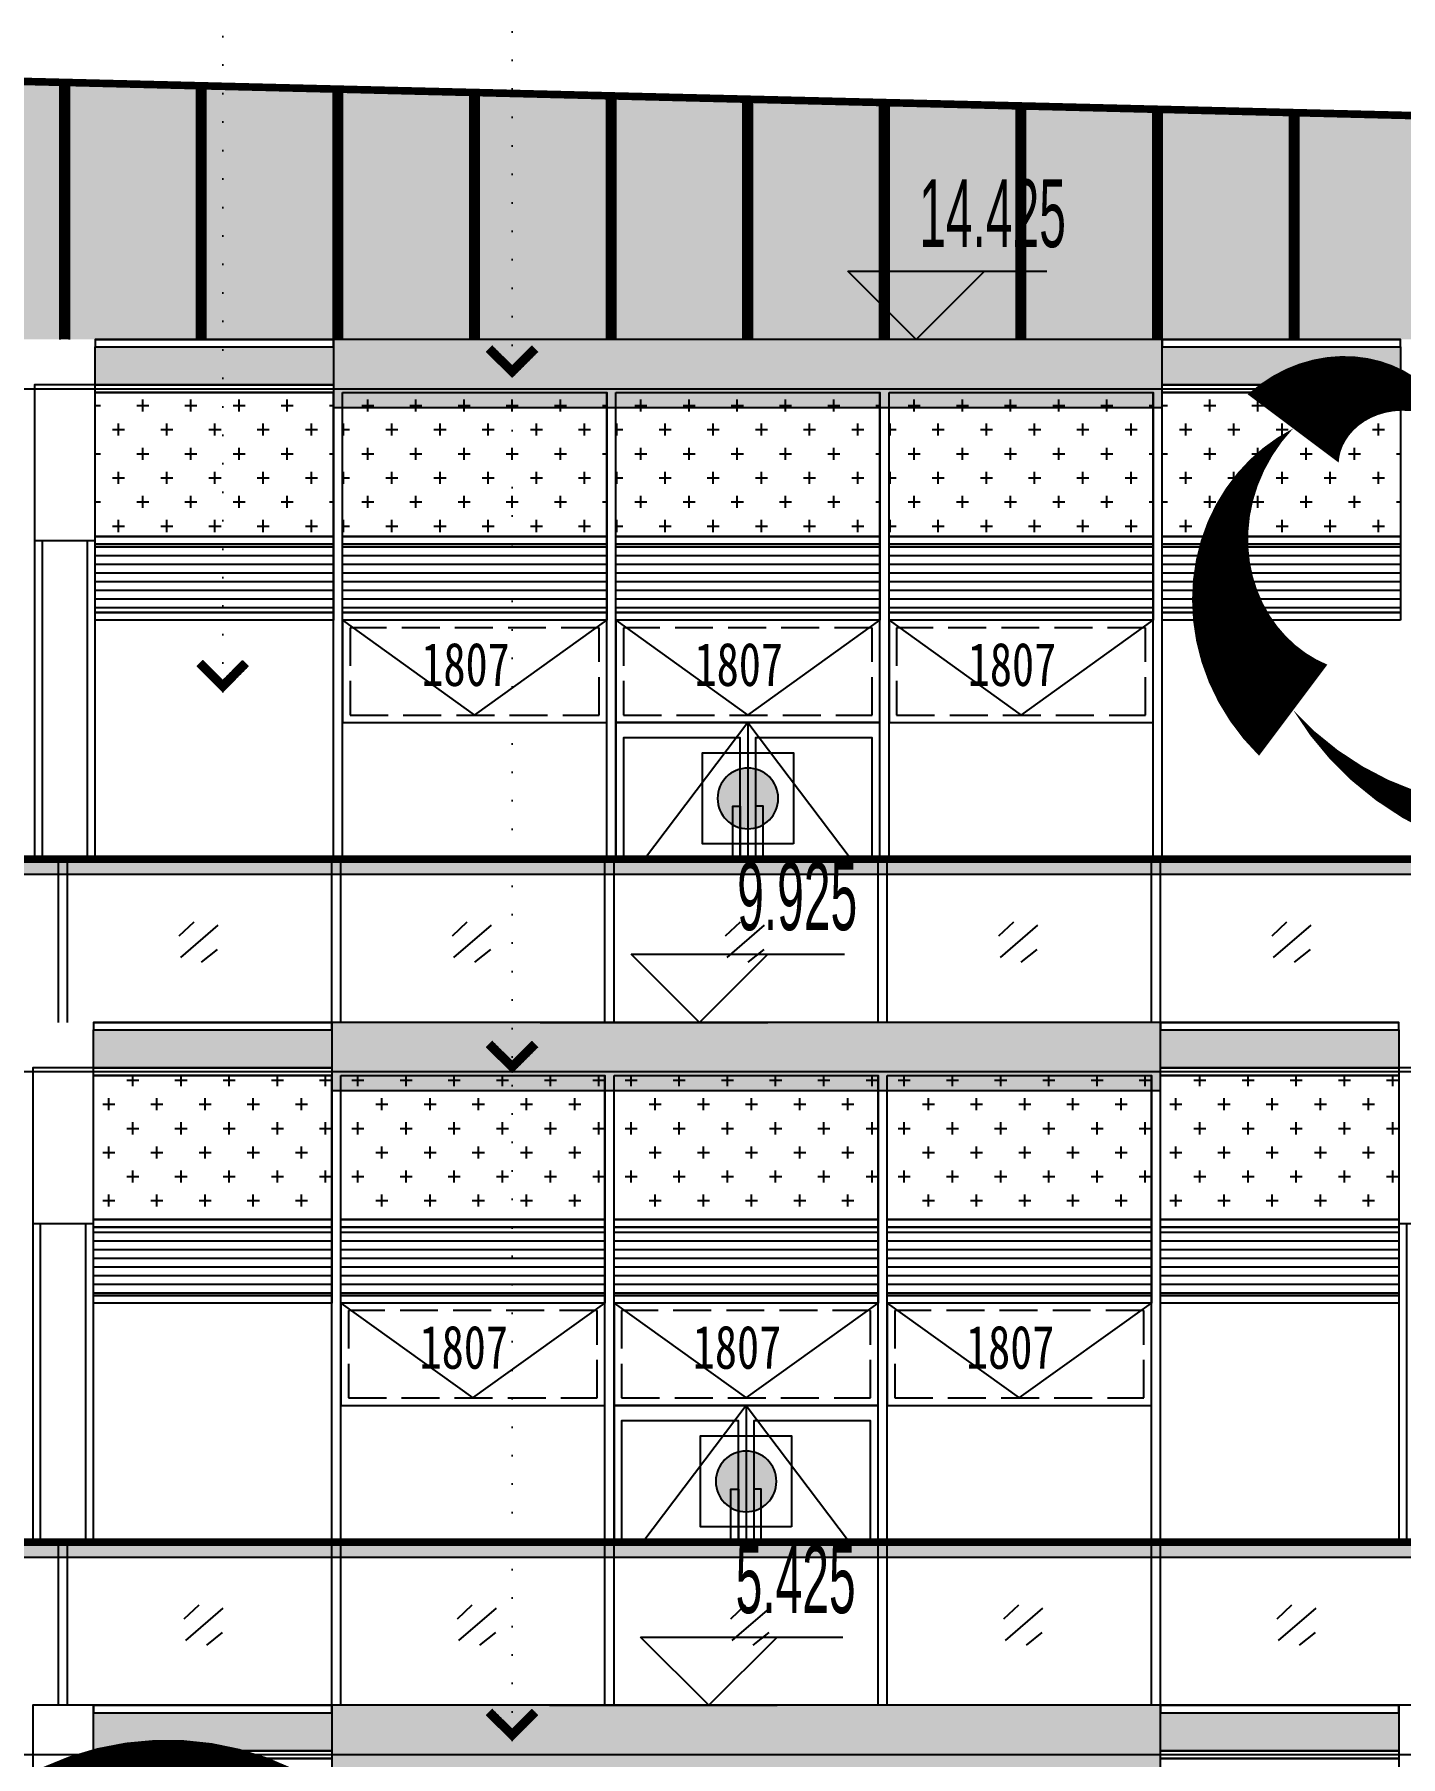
# Model space of a CAD drawing. Extents: x -483182 to 812890, y -390528 to -214858.
# Drawn here: x 291500 to 300500, y -316542 to -305196 of the extents above; entities that cross this region are included whole.
import ezdxf
from ezdxf.xclip import XClip

# ---------------------------------------------------------------- set-up
doc = ezdxf.new("R2010")
doc.units = 0
doc.header["$LTSCALE"] = 1000
doc.header["$MEASUREMENT"] = 0
doc.header["$XCLIPFRAME"] = 0
doc.linetypes.add('DASH', pattern=[0.35, 0.25, -0.1])
doc.linetypes.add('DOT2', pattern=[0.125, 0, -0.125])
for name, color, linetype in [('01-标注_标高', 200, 'Continuous'), ('01-标注_符号', 200, 'Continuous'), ('02-TEXT_标注', 130, 'Continuous'), ('05-填充_156', 156, 'Continuous'), ('05-填充_168', 168, 'Continuous'), ('05-填充_18', 18, 'Continuous'), ('A-C_幕墙龙骨', 133, 'Continuous'), ('A-C_窗', 140, 'Continuous'), ('A-C_门', 150, 'Continuous'), ('A-E_栏杆', 232, 'Continuous'), ('A-SE-MAT', 9, 'Continuous'), ('D-铝板', 181, 'Continuous'), ('E-立面轮廓', 241, 'Continuous')]:
    doc.layers.add(name, color=color, linetype=linetype)
doc.layers.add('04-不打印_辅助线', color=165, linetype='Continuous', plot=False)
doc.layers.add('DIM_MODI', color=6, linetype='Continuous', plot=False)
doc.styles.add('_TCH_AXIS', font='STXIHEI_0.TTF', dxfattribs={"width": 0.75})
doc.styles.add('_TCH_DIM', font='ros.shx', dxfattribs={"width": 0.75, "bigfont": 'jd.shx'})
doc.styles.add('logo-3', font='', dxfattribs={"width": 0.75})
doc.styles.get("Standard").update_dxf_attribs({"font": 'STXIHEI_0.TTF', "width": 0.75})
doc.styles.get('logo-3').set_extended_font_data('SimSun')
doc.dimstyles.new('副本 ISO-1', dxfattribs={"dimtxt": 2.5, "dimasz": 1.5, "dimexe": 1.25, "dimexo": 0.625, "dimtad": 1, "dimdec": 0, "dimtxsty": 'logo-3', "dimblk": 'ARCHTICK', "dimcen": 2.5, "dimdle": 1, "dimadec": 0, "dimazin": 0, "dimtfac": 1, "dimtdec": 0, "dimtix": 1, "dimtmove": 0, "dimatfit": 3, "dimldrblk": 'AR', "dimfxl": 0, "dimarcsym": 0})

# ---------------------------------------------------------------- blocks, each defined once
blk = doc.blocks.new('jmhrsdhj')
for p, q in [((-200, 3500), (-200, 0)), ((-150, 3500), (-150, 0)), ((150, 0), (150, 3500)), ((200, 0), (200, 3500))]:
    blk.add_line(p, q)
blk.add_lwpolyline([(-200, 3500), (200, 3500), (200, 4525), (-200, 4525)], close=True)
blk = doc.blocks.new('A$C2E0A5E3B')
blk.add_lwpolyline([(-5, 0), (1735, 0), (1735, 675), (-5, 675)], close=True)
for points in [[(-5, 675), (865, 50)], [(865, 50), (1735, 675)]]:
    blk.add_lwpolyline(points)
at = {"linetype": 'DASH'}
blk.add_lwpolyline([(45, 50), (1685, 50), (1685, 625), (45, 625)], close=True, dxfattribs=at)
at = {"layer": '04-不打印_辅助线', "width": 0.75}
blk.add_text('1807', height=285.4, dxfattribs=at).set_placement((514, 242))
blk = doc.blocks.new('*U156')
at = {"layer": 'A-C_窗'}
blk.add_blockref('A$C2E0A5E3B', (-865, -337.5), dxfattribs=at)
blk = doc.blocks.new('*U157')
at = {"layer": 'A-C_窗', "color": 0, "linetype": 'ByBlock', "lineweight": -2, "transparency": 16777216}
for p in [(0, 0), (1800, 0), (3600, 0)]:
    blk.add_blockref('*U156', p, dxfattribs=at)
blk = doc.blocks.new('A$C5BC7050D')
for points in [[(-1735, 0), (5, 0), (5, 2300), (-1735, 2300)], [(-915, 100), (-915, 2200), (-1685, 2200), (-1685, 100)], [(-815, 100), (-45, 100), (-45, 2200), (-815, 2200)], [(-915, 550), (-965, 550), (-965, 1750), (-915, 1750)], [(-815, 550), (-765, 550), (-765, 1750), (-815, 1750)]]:
    blk.add_lwpolyline(points, close=True)
for points in [[(-865, 2300), (-1735, 1150), (-865, 0)], [(-865, 2300), (-865, 0)], [(-865, 2300), (5, 1150), (-865, 0)]]:
    blk.add_lwpolyline(points)
at = {"layer": '04-不打印_辅助线', "style": '_TCH_AXIS', "width": 0.75}
blk.add_text('WM1823', height=285.4, dxfattribs=at).set_placement((-1433, 920))
blk = doc.blocks.new('*U143')
at = {"layer": '05-填充_168'}
h = blk.add_hatch(color=256, dxfattribs=at)
h.dxf.hatch_style = 1
h.paths.add_polyline_path([(0, 300), (1570, 300), (1570, 50), (0, 50)])
for points in [[(0, 350), (1570, 350)], [(0, 300), (1570, 300)], [(0, 50), (1570, 50)], [(0, 0), (1570, 0)]]:
    blk.add_lwpolyline(points)
for points in [[(0, 300), (1570, 300), (1570, 350), (0, 350)], [(0, 300), (1570, 300), (1570, 50), (0, 50)], [(1570, 0), (0, 0), (0, 50), (1570, 50)]]:
    blk.add_lwpolyline(points, close=True)
blk = doc.blocks.new('A$C58EF75E29')
at = {"layer": '05-填充_18'}
h = blk.add_hatch(color=256, dxfattribs=at)
h.dxf.hatch_style = 1
h.paths.add_polyline_path([(0, -100), (5460, -100), (5460, 350), (0, 350)])
blk.add_lwpolyline([(0, -100), (5460, -100), (5460, 350), (0, 350)], close=True)
blk = doc.blocks.new('*U142')
at = {"layer": '05-填充_168'}
h = blk.add_hatch(color=256, dxfattribs=at)
h.dxf.hatch_style = 1
h.paths.add_polyline_path([(0, 300), (1570, 300), (1570, 50), (0, 50)])
for points in [[(0, 350), (1570, 350)], [(0, 300), (1570, 300)], [(0, 50), (1570, 50)], [(0, 0), (1570, 0)]]:
    blk.add_lwpolyline(points)
for points in [[(0, 300), (1570, 300), (1570, 350), (0, 350)], [(0, 300), (1570, 300), (1570, 50), (0, 50)], [(1570, 0), (0, 0), (0, 50), (1570, 50)]]:
    blk.add_lwpolyline(points, close=True)
blk = doc.blocks.new('jtrsytrs')
at = {"layer": 'A-E_栏杆'}
for points in [[(861, -416), (763, -507)], [(1020, -435), (773, -648)], [(1016, -596), (911, -679)]]:
    blk.add_lwpolyline(points, dxfattribs=at)
blk = doc.blocks.new('*U165')
at = {"layer": 'A-C_窗'}
blk.add_blockref('jtrsytrs', (-907, 533), dxfattribs=at)
blk = doc.blocks.new('*U164')
at = {"layer": 'A-E_栏杆'}
for p, q in [((-30, -537.5), (-30, 537.5)), ((30, -537.5), (30, 537.5))]:
    blk.add_line(p, q, dxfattribs=at)
blk = doc.blocks.new('kiufyujytd')
at = {"layer": '05-填充_156'}
h = blk.add_hatch(dxfattribs=at)
h.set_pattern_fill('CROSS', color=136, scale=100)
h.set_pattern_definition([(0, (-22217, 315929.43), (158.75, 158.75), [79.375, -238.125]), (90, (-22177.32, 315889.74), (-158.75, 158.75), [79.375, -238.125])])
h.paths.add_polyline_path([(9200, 4175), (10770, 4175), (10770, 3225), (9200, 3225)])
h = blk.add_hatch(dxfattribs=at)
h.set_pattern_fill('CROSS', color=136, scale=100)
h.set_pattern_definition([(0, (-20417, 315929.43), (158.75, 158.75), [79.375, -238.125]), (90, (-20377.32, 315889.74), (-158.75, 158.75), [79.375, -238.125])])
h.paths.add_polyline_path([(10830, 4175), (12570, 4175), (12570, 3225), (10830, 3225)])
h = blk.add_hatch(dxfattribs=at)
h.set_pattern_fill('CROSS', color=136, scale=100)
h.set_pattern_definition([(0, (-18617, 315929.43), (158.75, 158.75), [79.375, -238.125]), (90, (-18577.32, 315889.74), (-158.75, 158.75), [79.375, -238.125])])
h.paths.add_polyline_path([(12630, 4175), (14370, 4175), (14370, 3225), (12630, 3225)])
h = blk.add_hatch(dxfattribs=at)
h.set_pattern_fill('CROSS', color=136, scale=100)
h.set_pattern_definition([(0, (-16817, 315929.43), (158.75, 158.75), [79.375, -238.125]), (90, (-16777.32, 315889.74), (-158.75, 158.75), [79.375, -238.125])])
h.paths.add_polyline_path([(14430, 4175), (16170, 4175), (16170, 3225), (14430, 3225)])
h = blk.add_hatch(dxfattribs=at)
h.set_pattern_fill('CROSS', color=136, scale=100)
h.set_pattern_definition([(0, (-15187, 315929.43), (158.75, 158.75), [79.375, -238.125]), (90, (-15147.32, 315889.74), (-158.75, 158.75), [79.375, -238.125])])
h.paths.add_polyline_path([(16230, 4175), (17800, 4175), (17800, 3225), (16230, 3225)])
h = blk.add_hatch(dxfattribs=at)
h.set_pattern_fill('LINE', color=256, scale=60)
h.set_pattern_definition([(0, (10286, 2725), (0, 57.15), [])])
h.paths.add_polyline_path([(9200, 3175), (10770, 3175), (10770, 2725), (9200, 2725)])
h = blk.add_hatch(dxfattribs=at)
h.set_pattern_fill('LINE', color=256, scale=60)
h.set_pattern_definition([(0, (12086, 2725), (0, 57.15), [])])
h.paths.add_polyline_path([(10830, 3175), (12570, 3175), (12570, 2725), (10830, 2725)])
h = blk.add_hatch(dxfattribs=at)
h.set_pattern_fill('LINE', color=256, scale=60)
h.set_pattern_definition([(0, (13886, 2725), (0, 57.15), [])])
h.paths.add_polyline_path([(12630, 3175), (14370, 3175), (14370, 2725), (12630, 2725)])
h = blk.add_hatch(dxfattribs=at)
h.set_pattern_fill('LINE', color=256, scale=60)
h.set_pattern_definition([(0, (15686, 2725), (0, 57.15), [])])
h.paths.add_polyline_path([(14430, 3175), (16170, 3175), (16170, 2725), (14430, 2725)])
h = blk.add_hatch(dxfattribs=at)
h.set_pattern_fill('LINE', color=256, scale=60)
h.set_pattern_definition([(0, (17316, 2725), (0, 57.15), [])])
h.paths.add_polyline_path([(16230, 3175), (17800, 3175), (17800, 2725), (16230, 2725)])
for points in [[(9200, 4175), (10770, 4175), (10770, 3225), (9200, 3225)], [(10830, 4175), (12570, 4175), (12570, 3225), (10830, 3225)], [(12630, 4175), (14370, 4175), (14370, 3225), (12630, 3225)], [(14430, 4175), (16170, 4175), (16170, 3225), (14430, 3225)], [(16230, 4175), (17800, 4175), (17800, 3225), (16230, 3225)], [(10770, 3175), (9200, 3175), (9200, 3225), (10770, 3225)], [(12570, 3175), (10830, 3175), (10830, 3225), (12570, 3225)], [(14370, 3175), (12630, 3175), (12630, 3225), (14370, 3225)], [(16170, 3175), (14430, 3175), (14430, 3225), (16170, 3225)], [(17800, 3175), (16230, 3175), (16230, 3225), (17800, 3225)], [(9200, 3175), (10770, 3175), (10770, 2725), (9200, 2725)], [(10830, 3175), (12570, 3175), (12570, 2725), (10830, 2725)], [(12630, 3175), (14370, 3175), (14370, 2725), (12630, 2725)], [(14430, 3175), (16170, 3175), (16170, 2725), (14430, 2725)], [(16230, 3175), (17800, 3175), (17800, 2725), (16230, 2725)], [(10770, 2675), (9200, 2675), (9200, 2725), (10770, 2725)], [(12570, 2675), (10830, 2675), (10830, 2725), (12570, 2725)], [(14370, 2675), (12630, 2675), (12630, 2725), (14370, 2725)], [(16170, 2675), (14430, 2675), (14430, 2725), (16170, 2725)], [(17800, 2675), (16230, 2675), (16230, 2725), (17800, 2725)]]:
    blk.add_lwpolyline(points, close=True)
for points in [[(9200, 3225), (10770, 3225)], [(10830, 3225), (12570, 3225)], [(12630, 3225), (14370, 3225)], [(14430, 3225), (16170, 3225)], [(16230, 3225), (17800, 3225)], [(9200, 3175), (10770, 3175)], [(10830, 3175), (12570, 3175)], [(12630, 3175), (14370, 3175)], [(14430, 3175), (16170, 3175)], [(16230, 3175), (17800, 3175)]]:
    blk.add_lwpolyline(points)
at = {"layer": 'A-C_窗'}
for p, q in [((10770, 25), (10770, 4175)), ((10830, 25), (10830, 4175)), ((12570, -300), (12570, 4175)), ((12630, -300), (12630, 4175)), ((14370, -300), (14370, 4175)), ((14430, -300), (14430, 4175)), ((16170, 25), (16170, 4175)), ((16230, 25), (16230, 4175))]:
    blk.add_line(p, q, dxfattribs=at)
for points in [[(-1120, 5600), (-8800, 5600), (-8800, -300), (44970, -300)], [(44970, 5600), (1120, 5600)]]:
    blk.add_lwpolyline(points, dxfattribs=at)
for name, p in [('*U143', (9200, 4175)), ('*U142', (16230, 4175)), ('*U157', (11700, 2338))]:
    blk.add_blockref(name, p, dxfattribs=at)
at = {"layer": 'A-C_门'}
blk.add_blockref('A$C5BC7050D', (14365, -300), dxfattribs=at)
at = {"layer": 'A-E_栏杆', "color": 0, "linetype": 'ByBlock', "lineweight": -2, "transparency": 16777216}
for name, p in [('*U164', (9000, 5062)), ('*U164', (10800, 5062)), ('*U164', (12600, 5062)), ('*U164', (14400, 5062)), ('*U164', (16200, 5062)), ('*U165', (9907, 5067)), ('*U165', (11707, 5067)), ('*U165', (13507, 5067)), ('*U165', (15307, 5067)), ('*U165', (17107, 5067))]:
    blk.add_blockref(name, p, dxfattribs=at)
at = {"layer": 'D-铝板'}
for name, p in [('A$C58EF75E29', (10770, 4175)), ('jmhrsdhj', (9000, -300)), ('jmhrsdhj', (18000, -300))]:
    blk.add_blockref(name, p, dxfattribs=at)
blk = doc.blocks.new('*U199')
at = {"layer": 'A-C_窗'}
blk.add_blockref('A$C2E0A5E3B', (-865, -337.5), dxfattribs=at)
blk = doc.blocks.new('*U200')
at = {"layer": 'A-C_窗', "color": 0, "linetype": 'ByBlock', "lineweight": -2, "transparency": 16777216}
for p in [(0, 0), (1800, 0), (3600, 0)]:
    blk.add_blockref('*U199', p, dxfattribs=at)
blk = doc.blocks.new('A$C58EF75E213')
at = {"layer": '05-填充_18'}
h = blk.add_hatch(color=256, dxfattribs=at)
h.dxf.hatch_style = 1
h.paths.add_polyline_path([(0, -100), (5460, -100), (5460, 350), (0, 350)])
blk.add_lwpolyline([(0, -100), (5460, -100), (5460, 350), (0, 350)], close=True)
blk = doc.blocks.new('jdrestrea')
at = {"layer": '05-填充_156'}
h = blk.add_hatch(dxfattribs=at)
h.set_pattern_fill('CROSS', color=136, scale=100)
h.set_pattern_definition([(0, (-265776, 354870.43), (158.75, 158.75), [79.375, -238.125]), (90, (-265736.31, 354830.74), (-158.75, 158.75), [79.375, -238.125])])
h.paths.add_polyline_path([(1520, 6263), (680, 6283), (680, 4525), (1520, 4525)])
h.paths.add_polyline_path([(620, 6285), (0, 6300), (0, 4525), (620, 4525)])
h.paths.add_polyline_path([(2420, 6241), (1580, 6261), (1580, 4525), (2420, 4525)])
h.paths.add_polyline_path([(3320, 6218), (2480, 6239), (2480, 4525), (3150, 4525), (3320, 4525)])
h.paths.add_polyline_path([(4220, 6196), (3380, 6217), (3380, 4525), (3550, 4525), (4220, 4525)])
h.paths.add_polyline_path([(5120, 6174), (4280, 6195), (4280, 4525), (5120, 4525)])
h.paths.add_polyline_path([(6020, 6152), (5180, 6173), (5180, 4525), (6020, 4525)])
h.paths.add_polyline_path([(6920, 6130), (6080, 6151), (6080, 4525), (6920, 4525)])
h.paths.add_polyline_path([(7820, 6108), (6980, 6128), (6980, 4525), (7820, 4525)])
h.paths.add_polyline_path([(8720, 6086), (7880, 6106), (7880, 4525), (8720, 4525)])
h.paths.add_polyline_path([(9620, 6064), (8780, 6084), (8780, 4525), (9620, 4525)])
h.paths.add_polyline_path([(10520, 6041), (9680, 6062), (9680, 4525), (10520, 4525)])
h.paths.add_polyline_path([(11420, 6019), (10580, 6040), (10580, 4525), (11420, 4525)])
h.paths.add_polyline_path([(12320, 5997), (11480, 6018), (11480, 4525), (12150, 4525), (12320, 4525)])
h.paths.add_polyline_path([(13220, 5975), (12380, 5996), (12380, 4525), (12550, 4525), (13220, 4525)])
h.paths.add_polyline_path([(14120, 5953), (13280, 5974), (13280, 4525), (14120, 4525)])
h.paths.add_polyline_path([(15020, 5931), (14180, 5951), (14180, 4525), (15020, 4525)])
h.paths.add_polyline_path([(15920, 5909), (15080, 5929), (15080, 4525), (15920, 4525)])
h.paths.add_polyline_path([(16820, 5887), (15980, 5907), (15980, 4525), (16820, 4525)])
h.paths.add_polyline_path([(17720, 5864), (16880, 5885), (16880, 4525), (17720, 4525)])
h.paths.add_polyline_path([(18620, 5842), (17780, 5863), (17780, 4525), (18620, 4525)])
h.paths.add_polyline_path([(19520, 5820), (18680, 5841), (18680, 4525), (19520, 4525)])
h.paths.add_polyline_path([(20420, 5798), (19580, 5819), (19580, 4525), (20420, 4525)])
h.paths.add_polyline_path([(21320, 5776), (20480, 5797), (20480, 4525), (21150, 4525), (21320, 4525)])
h.paths.add_polyline_path([(22220, 5754), (21380, 5775), (21380, 4525), (21550, 4525), (22220, 4525)])
h.paths.add_polyline_path([(23120, 5732), (22280, 5752), (22280, 4525), (23120, 4525)])
h.paths.add_polyline_path([(24020, 5710), (23180, 5730), (23180, 4525), (24020, 4525)])
h.paths.add_polyline_path([(24920, 5688), (24080, 5708), (24080, 4525), (24920, 4525)])
h.paths.add_polyline_path([(25820, 5665), (24980, 5686), (24980, 4525), (25820, 4525)])
h.paths.add_polyline_path([(26720, 5643), (25880, 5664), (25880, 4525), (26720, 4525)])
h.paths.add_polyline_path([(27620, 5621), (26780, 5642), (26780, 4525), (27620, 4525)])
h.paths.add_polyline_path([(28520, 5599), (27680, 5620), (27680, 4525), (28520, 4525)])
h.paths.add_polyline_path([(29420, 5577), (28580, 5598), (28580, 4525), (29420, 4525)])
h.paths.add_polyline_path([(30320, 5555), (29480, 5575), (29480, 4525), (30150, 4525), (30320, 4525)])
h.paths.add_polyline_path([(31070, 5536), (30380, 5553), (30380, 4525), (30550, 4525), (31070, 4525)])
h.paths.add_polyline_path([(31820, 5518), (31130, 5535), (31130, 4525), (31820, 4525)])
h.paths.add_polyline_path([(32570, 5499), (31880, 5516), (31880, 4525), (32570, 4525)])
h.paths.add_polyline_path([(33320, 5481), (32630, 5498), (32630, 4525), (33320, 4525)])
h.paths.add_polyline_path([(34070, 5463), (33380, 5480), (33380, 4525), (34070, 4525)])
h.paths.add_polyline_path([(34820, 5444), (34130, 5461), (34130, 4525), (34820, 4525)])
h.paths.add_polyline_path([(35570, 5426), (34880, 5443), (34880, 4525), (35570, 4525)])
h.paths.add_polyline_path([(36320, 5407), (35630, 5424), (35630, 4525), (36320, 4525)])
h.paths.add_polyline_path([(37070, 5389), (36380, 5406), (36380, 4525), (37070, 4525)])
h.paths.add_polyline_path([(37820, 5370), (37130, 5387), (37130, 4525), (37820, 4525)])
h.paths.add_polyline_path([(38570, 5352), (37880, 5369), (37880, 4525), (38570, 4525)])
h.paths.add_polyline_path([(39320, 5334), (38630, 5351), (38630, 4525), (39320, 4525)])
h.paths.add_polyline_path([(40070, 5315), (39380, 5332), (39380, 4525), (40070, 4525)])
h = blk.add_hatch(dxfattribs=at)
h.set_pattern_fill('CROSS', color=136, scale=100)
h.set_pattern_definition([(0, (-27867, 315929.37), (158.75, 158.75), [79.375, -238.125]), (90, (-27827.32, 315889.69), (-158.75, 158.75), [79.375, -238.125])])
h.paths.add_polyline_path([(3550, 4175), (5120, 4175), (5120, 3225), (3550, 3225)])
h = blk.add_hatch(dxfattribs=at)
h.set_pattern_fill('CROSS', color=136, scale=100)
h.set_pattern_definition([(0, (-26067, 315929.37), (158.75, 158.75), [79.375, -238.125]), (90, (-26027.32, 315889.69), (-158.75, 158.75), [79.375, -238.125])])
h.paths.add_polyline_path([(5180, 4175), (6920, 4175), (6920, 3225), (5180, 3225)])
h = blk.add_hatch(dxfattribs=at)
h.set_pattern_fill('CROSS', color=136, scale=100)
h.set_pattern_definition([(0, (-24267, 315929.37), (158.75, 158.75), [79.375, -238.125]), (90, (-24227.32, 315889.69), (-158.75, 158.75), [79.375, -238.125])])
h.paths.add_polyline_path([(6980, 4175), (8720, 4175), (8720, 3225), (6980, 3225)])
h = blk.add_hatch(dxfattribs=at)
h.set_pattern_fill('CROSS', color=136, scale=100)
h.set_pattern_definition([(0, (-22467, 315929.37), (158.75, 158.75), [79.375, -238.125]), (90, (-22427.32, 315889.69), (-158.75, 158.75), [79.375, -238.125])])
h.paths.add_polyline_path([(8780, 4175), (10520, 4175), (10520, 3225), (8780, 3225)])
h = blk.add_hatch(dxfattribs=at)
h.set_pattern_fill('CROSS', color=136, scale=100)
h.set_pattern_definition([(0, (-20837, 315929.37), (158.75, 158.75), [79.375, -238.125]), (90, (-20797.32, 315889.69), (-158.75, 158.75), [79.375, -238.125])])
h.paths.add_polyline_path([(10580, 4175), (12150, 4175), (12150, 3225), (10580, 3225)])
h = blk.add_hatch(dxfattribs=at)
h.set_pattern_fill('LINE', color=256, scale=60)
h.set_pattern_definition([(0, (4636, 2724.944), (0, 57.15), [])])
h.paths.add_polyline_path([(3550, 3175), (5120, 3175), (5120, 2725), (3550, 2725)])
h = blk.add_hatch(dxfattribs=at)
h.set_pattern_fill('LINE', color=256, scale=60)
h.set_pattern_definition([(0, (6436, 2724.944), (0, 57.15), [])])
h.paths.add_polyline_path([(5180, 3175), (6920, 3175), (6920, 2725), (5180, 2725)])
h = blk.add_hatch(dxfattribs=at)
h.set_pattern_fill('LINE', color=256, scale=60)
h.set_pattern_definition([(0, (8236, 2724.944), (0, 57.15), [])])
h.paths.add_polyline_path([(6980, 3175), (8720, 3175), (8720, 2725), (6980, 2725)])
h = blk.add_hatch(dxfattribs=at)
h.set_pattern_fill('LINE', color=256, scale=60)
h.set_pattern_definition([(0, (10036, 2724.944), (0, 57.15), [])])
h.paths.add_polyline_path([(8780, 3175), (10520, 3175), (10520, 2725), (8780, 2725)])
h = blk.add_hatch(dxfattribs=at)
h.set_pattern_fill('LINE', color=256, scale=60)
h.set_pattern_definition([(0, (11666, 2724.944), (0, 57.15), [])])
h.paths.add_polyline_path([(10580, 3175), (12150, 3175), (12150, 2725), (10580, 2725)])
for points in [[(3550, 4175), (5120, 4175), (5120, 3225), (3550, 3225)], [(5180, 4175), (6920, 4175), (6920, 3225), (5180, 3225)], [(6980, 4175), (8720, 4175), (8720, 3225), (6980, 3225)], [(8780, 4175), (10520, 4175), (10520, 3225), (8780, 3225)], [(10580, 4175), (12150, 4175), (12150, 3225), (10580, 3225)], [(5120, 3175), (3550, 3175), (3550, 3225), (5120, 3225)], [(6920, 3175), (5180, 3175), (5180, 3225), (6920, 3225)], [(8720, 3175), (6980, 3175), (6980, 3225), (8720, 3225)], [(10520, 3175), (8780, 3175), (8780, 3225), (10520, 3225)], [(12150, 3175), (10580, 3175), (10580, 3225), (12150, 3225)], [(3550, 3175), (5120, 3175), (5120, 2725), (3550, 2725)], [(5180, 3175), (6920, 3175), (6920, 2725), (5180, 2725)], [(6980, 3175), (8720, 3175), (8720, 2725), (6980, 2725)], [(8780, 3175), (10520, 3175), (10520, 2725), (8780, 2725)], [(10580, 3175), (12150, 3175), (12150, 2725), (10580, 2725)], [(5120, 2675), (3550, 2675), (3550, 2725), (5120, 2725)], [(6920, 2675), (5180, 2675), (5180, 2725), (6920, 2725)], [(8720, 2675), (6980, 2675), (6980, 2725), (8720, 2725)], [(10520, 2675), (8780, 2675), (8780, 2725), (10520, 2725)], [(12150, 2675), (10580, 2675), (10580, 2725), (12150, 2725)]]:
    blk.add_lwpolyline(points, close=True)
for points in [[(3550, 3225), (5120, 3225)], [(5180, 3225), (6920, 3225)], [(6980, 3225), (8720, 3225)], [(8780, 3225), (10520, 3225)], [(10580, 3225), (12150, 3225)], [(3550, 3175), (5120, 3175)], [(5180, 3175), (6920, 3175)], [(6980, 3175), (8720, 3175)], [(8780, 3175), (10520, 3175)], [(10580, 3175), (12150, 3175)]]:
    blk.add_lwpolyline(points)
at = {"layer": '05-填充_18', "const_width": 60}
for points in [[(3350, 4525), (3350, 6218)], [(4250, 4525), (4250, 6196)], [(5150, 4525), (5150, 6173)], [(6050, 4525), (6050, 6151)], [(6950, 4525), (6950, 6129)], [(7850, 4525), (7850, 6107)], [(8750, 4525), (8750, 6085)], [(9650, 4525), (9650, 6063)], [(10550, 4525), (10550, 6041)], [(11450, 4525), (11450, 6019)]]:
    blk.add_lwpolyline(points, dxfattribs=at)
at = {"layer": 'A-C_幕墙龙骨'}
for points in [[(3320, 4525), (3320, 6218)], [(3380, 4525), (3380, 6217)], [(4220, 4525), (4220, 6196)], [(4280, 4525), (4280, 6195)], [(5120, 4525), (5120, 6174)], [(5180, 4525), (5180, 6173)], [(6020, 4525), (6020, 6152)], [(6080, 4525), (6080, 6151)], [(6920, 4525), (6920, 6130)], [(6980, 4525), (6980, 6128)], [(7820, 4525), (7820, 6108)], [(7880, 4525), (7880, 6106)], [(8720, 4525), (8720, 6086)], [(8780, 4525), (8780, 6084)], [(9620, 4525), (9620, 6064)], [(9680, 4525), (9680, 6062)], [(10520, 4525), (10520, 6041)], [(10580, 4525), (10580, 6040)], [(11420, 4525), (11420, 6019)], [(11480, 4525), (11480, 6018)]]:
    blk.add_lwpolyline(points, dxfattribs=at)
at = {"layer": 'A-C_窗'}
for p, q in [((40686, 5300), (0, 6300)), ((5120, 25), (5120, 4175)), ((5180, 25), (5180, 4175)), ((6920, -300), (6920, 4175)), ((6980, -300), (6980, 4175)), ((8720, -300), (8720, 4175)), ((8780, -300), (8780, 4175)), ((10520, 25), (10520, 4175)), ((10580, 25), (10580, 4175))]:
    blk.add_line(p, q, dxfattribs=at)
for name, p in [('*U143', (3550, 4175)), ('*U142', (10580, 4175)), ('*U200', (6050, 2337))]:
    blk.add_blockref(name, p, dxfattribs=at)
at = {"layer": 'A-C_门'}
blk.add_blockref('A$C5BC7050D', (8715, -300), dxfattribs=at)
at = {"layer": 'D-铝板'}
for name, p in [('A$C58EF75E213', (5120, 4175)), ('jmhrsdhj', (3350, -300))]:
    blk.add_blockref(name, p, dxfattribs=at)
blk = doc.blocks.new('A$C58EF75E24')
at = {"layer": '05-填充_18'}
h = blk.add_hatch(color=256, dxfattribs=at)
h.dxf.hatch_style = 1
h.paths.add_polyline_path([(0, -100), (5460, -100), (5460, 350), (0, 350)])
blk.add_lwpolyline([(0, -100), (5460, -100), (5460, 350), (0, 350)], close=True)
blk = doc.blocks.new('*U273')
at = {"layer": 'A-E_栏杆'}
for p, q in [((-30, -537.5), (-30, 537.5)), ((30, -537.5), (30, 537.5))]:
    blk.add_line(p, q, dxfattribs=at)
blk = doc.blocks.new('*U274')
at = {"layer": 'A-E_栏杆', "color": 0, "linetype": 'ByBlock', "lineweight": -2, "transparency": 16777216}
for p in [(5400, 0), (7200, 0), (9000, 0), (10800, 0), (12600, 0)]:
    blk.add_blockref('*U273', p, dxfattribs=at)
blk = doc.blocks.new('*U275')
at = {"layer": 'A-C_窗'}
blk.add_blockref('jtrsytrs', (-907, 533), dxfattribs=at)
blk = doc.blocks.new('*U276')
at = {"layer": 'A-E_栏杆', "color": 0, "linetype": 'ByBlock', "lineweight": -2, "transparency": 16777216}
for p in [(7200, 0), (9000, 0), (10800, 0), (12600, 0), (14400, 0)]:
    blk.add_blockref('*U275', p, dxfattribs=at)
blk = doc.blocks.new('_ArchTick')
at = {"color": 0, "linetype": 'ByBlock', "const_width": 0.4}
blk.add_lwpolyline([(-0.5, -0.5), (0.5, 0.5)], dxfattribs=at)
blk = doc.blocks.new('*X6')
at = {"color": 0}
for p, q in [((-1012.2996, 1692.7101), (-1012.2996, 1692.7346)), ((-1012.2995, 1692.7347), (-1012.2958, 1692.7347)), ((-1012.2986, 1692.7091), (-1012.2986, 1692.7356)), ((-1012.2985, 1692.7357), (-1012.2968, 1692.7357)), ((-1012.2976, 1692.7081), (-1012.2976, 1692.7364)), ((-1012.2966, 1692.7071), (-1012.2966, 1692.7354)), ((-1012.2956, 1692.7061), (-1012.2956, 1692.7344)), ((-1012.3116, 1692.7221), (-1012.3116, 1692.7226)), ((-1012.3115, 1692.7227), (-1012.2838, 1692.7227)), ((-1012.3111, 1692.7217), (-1012.2828, 1692.7217)), ((-1012.3106, 1692.7211), (-1012.3106, 1692.7236)), ((-1012.3105, 1692.7237), (-1012.2848, 1692.7237)), ((-1012.3101, 1692.7207), (-1012.2818, 1692.7207)), ((-1012.3096, 1692.7201), (-1012.3096, 1692.7246)), ((-1012.3095, 1692.7247), (-1012.2858, 1692.7247)), ((-1012.3091, 1692.7197), (-1012.2808, 1692.7197)), ((-1012.3086, 1692.7191), (-1012.3086, 1692.7256)), ((-1012.3085, 1692.7257), (-1012.2868, 1692.7257)), ((-1012.3081, 1692.7187), (-1012.2798, 1692.7187)), ((-1012.3076, 1692.7181), (-1012.3076, 1692.7266)), ((-1012.3075, 1692.7267), (-1012.2878, 1692.7267)), ((-1012.3071, 1692.7177), (-1012.2788, 1692.7177)), ((-1012.3066, 1692.7171), (-1012.3066, 1692.7276)), ((-1012.3065, 1692.7277), (-1012.2888, 1692.7277)), ((-1012.3061, 1692.7167), (-1012.2778, 1692.7167)), ((-1012.3056, 1692.7161), (-1012.3056, 1692.7286)), ((-1012.3055, 1692.7287), (-1012.2898, 1692.7287)), ((-1012.3051, 1692.7157), (-1012.2768, 1692.7157)), ((-1012.3046, 1692.7151), (-1012.3046, 1692.7296)), ((-1012.3045, 1692.7297), (-1012.2908, 1692.7297)), ((-1012.3041, 1692.7147), (-1012.2758, 1692.7147)), ((-1012.3036, 1692.7141), (-1012.3036, 1692.7306)), ((-1012.3035, 1692.7307), (-1012.2918, 1692.7307)), ((-1012.3031, 1692.7137), (-1012.2748, 1692.7137)), ((-1012.3026, 1692.7131), (-1012.3026, 1692.7316)), ((-1012.3025, 1692.7317), (-1012.2928, 1692.7317)), ((-1012.3021, 1692.7127), (-1012.2738, 1692.7127)), ((-1012.3016, 1692.7121), (-1012.3016, 1692.7326)), ((-1012.3015, 1692.7327), (-1012.2938, 1692.7327)), ((-1012.3011, 1692.7117), (-1012.2728, 1692.7117)), ((-1012.3006, 1692.7111), (-1012.3006, 1692.7336)), ((-1012.3005, 1692.7337), (-1012.2948, 1692.7337)), ((-1012.3001, 1692.7107), (-1012.2718, 1692.7107)), ((-1012.2991, 1692.7097), (-1012.2708, 1692.7097)), ((-1012.2981, 1692.7087), (-1012.2698, 1692.7087)), ((-1012.2971, 1692.7077), (-1012.2688, 1692.7077)), ((-1012.2961, 1692.7067), (-1012.2678, 1692.7067)), ((-1012.2951, 1692.7057), (-1012.2668, 1692.7057)), ((-1012.2946, 1692.7051), (-1012.2946, 1692.7334)), ((-1012.2941, 1692.7047), (-1012.2658, 1692.7047)), ((-1012.2936, 1692.7041), (-1012.2936, 1692.7324)), ((-1012.2931, 1692.7037), (-1012.2648, 1692.7037)), ((-1012.2926, 1692.7031), (-1012.2926, 1692.7314)), ((-1012.2921, 1692.7027), (-1012.2638, 1692.7027)), ((-1012.2916, 1692.7021), (-1012.2916, 1692.7304)), ((-1012.2911, 1692.7017), (-1012.2628, 1692.7017)), ((-1012.2906, 1692.7011), (-1012.2906, 1692.7294)), ((-1012.2901, 1692.7007), (-1012.2618, 1692.7007)), ((-1012.2896, 1692.7001), (-1012.2896, 1692.7284)), ((-1012.2891, 1692.6997), (-1012.2608, 1692.6997)), ((-1012.2886, 1692.6991), (-1012.2886, 1692.7274)), ((-1012.2881, 1692.6987), (-1012.2598, 1692.6987)), ((-1012.2876, 1692.6981), (-1012.2876, 1692.7264)), ((-1012.2871, 1692.6977), (-1012.2588, 1692.6977)), ((-1012.2866, 1692.6971), (-1012.2866, 1692.7254)), ((-1012.2861, 1692.6967), (-1012.2578, 1692.6967)), ((-1012.2856, 1692.6961), (-1012.2856, 1692.7244)), ((-1012.2851, 1692.6957), (-1012.2568, 1692.6957)), ((-1012.2846, 1692.6951), (-1012.2846, 1692.7234)), ((-1012.2841, 1692.6947), (-1012.2558, 1692.6947)), ((-1012.2836, 1692.6941), (-1012.2836, 1692.7224)), ((-1012.2831, 1692.6937), (-1012.2548, 1692.6937)), ((-1012.2826, 1692.6931), (-1012.2826, 1692.7214)), ((-1012.2821, 1692.6927), (-1012.2538, 1692.6927)), ((-1012.2816, 1692.6921), (-1012.2816, 1692.7204)), ((-1012.2811, 1692.6917), (-1012.2528, 1692.6917)), ((-1012.2806, 1692.6911), (-1012.2806, 1692.7194)), ((-1012.2801, 1692.6907), (-1012.2518, 1692.6907)), ((-1012.2796, 1692.6901), (-1012.2796, 1692.7184)), ((-1012.2791, 1692.6897), (-1012.2508, 1692.6897)), ((-1012.2786, 1692.6891), (-1012.2786, 1692.7174)), ((-1012.2776, 1692.6881), (-1012.2776, 1692.7164)), ((-1012.2766, 1692.6871), (-1012.2766, 1692.7154)), ((-1012.2756, 1692.6861), (-1012.2756, 1692.7144)), ((-1012.2746, 1692.6851), (-1012.2746, 1692.7134)), ((-1012.2736, 1692.6841), (-1012.2736, 1692.7124)), ((-1012.2726, 1692.6831), (-1012.2726, 1692.7114)), ((-1012.2716, 1692.6821), (-1012.2716, 1692.7104)), ((-1012.2706, 1692.6811), (-1012.2706, 1692.7094)), ((-1012.2696, 1692.6801), (-1012.2696, 1692.7084)), ((-1012.2686, 1692.6791), (-1012.2686, 1692.7074)), ((-1012.2676, 1692.6781), (-1012.2676, 1692.7064)), ((-1012.2666, 1692.6771), (-1012.2666, 1692.7054)), ((-1012.2656, 1692.6761), (-1012.2656, 1692.7044)), ((-1012.2646, 1692.6751), (-1012.2646, 1692.7034)), ((-1012.2636, 1692.6741), (-1012.2636, 1692.7024)), ((-1012.2626, 1692.6731), (-1012.2626, 1692.7014)), ((-1012.2616, 1692.6721), (-1012.2616, 1692.7004)), ((-1012.2606, 1692.6711), (-1012.2606, 1692.6994)), ((-1012.2596, 1692.6701), (-1012.2596, 1692.6984)), ((-1012.2586, 1692.6424), (-1012.2586, 1692.6974)), ((-1012.2576, 1692.6434), (-1012.2576, 1692.6964)), ((-1012.2566, 1692.6444), (-1012.2566, 1692.6954)), ((-1012.2556, 1692.6454), (-1012.2556, 1692.6944)), ((-1012.2546, 1692.6464), (-1012.2546, 1692.6934)), ((-1012.2536, 1692.6474), (-1012.2536, 1692.6924)), ((-1012.2526, 1692.6484), (-1012.2526, 1692.6914)), ((-1012.2516, 1692.6494), (-1012.2516, 1692.6904)), ((-1012.2506, 1692.6504), (-1012.2506, 1692.6894)), ((-1012.2856, 1692.6437), (-1012.2573, 1692.6437)), ((-1012.2856, 1692.6154), (-1012.2856, 1692.6437)), ((-1012.2846, 1692.6447), (-1012.2563, 1692.6447)), ((-1012.2846, 1692.6164), (-1012.2846, 1692.6447)), ((-1012.2836, 1692.6457), (-1012.2553, 1692.6457)), ((-1012.2836, 1692.6174), (-1012.2836, 1692.6457)), ((-1012.2826, 1692.6467), (-1012.2543, 1692.6467)), ((-1012.2826, 1692.6184), (-1012.2826, 1692.6467)), ((-1012.2816, 1692.6477), (-1012.2533, 1692.6477)), ((-1012.2816, 1692.6194), (-1012.2816, 1692.6477)), ((-1012.2806, 1692.6487), (-1012.2523, 1692.6487)), ((-1012.2806, 1692.6204), (-1012.2806, 1692.6487)), ((-1012.2796, 1692.6497), (-1012.2513, 1692.6497)), ((-1012.2796, 1692.6214), (-1012.2796, 1692.6497)), ((-1012.2786, 1692.6507), (-1012.2503, 1692.6507)), ((-1012.2786, 1692.6224), (-1012.2786, 1692.6507)), ((-1012.2781, 1692.6887), (-1012.2498, 1692.6887)), ((-1012.2776, 1692.6517), (-1012.2493, 1692.6517)), ((-1012.2776, 1692.6234), (-1012.2776, 1692.6517)), ((-1012.2771, 1692.6877), (-1012.2488, 1692.6877)), ((-1012.2766, 1692.6527), (-1012.2483, 1692.6527)), ((-1012.2766, 1692.6244), (-1012.2766, 1692.6527)), ((-1012.2761, 1692.6867), (-1012.2478, 1692.6867)), ((-1012.2756, 1692.6537), (-1012.2473, 1692.6537)), ((-1012.2756, 1692.6254), (-1012.2756, 1692.6537)), ((-1012.2751, 1692.6857), (-1012.2468, 1692.6857)), ((-1012.2746, 1692.6547), (-1012.2463, 1692.6547)), ((-1012.2746, 1692.6264), (-1012.2746, 1692.6547)), ((-1012.2741, 1692.6847), (-1012.2458, 1692.6847)), ((-1012.2736, 1692.6557), (-1012.2453, 1692.6557)), ((-1012.2736, 1692.6274), (-1012.2736, 1692.6557)), ((-1012.2731, 1692.6837), (-1012.2448, 1692.6837)), ((-1012.2726, 1692.6567), (-1012.2443, 1692.6567)), ((-1012.2726, 1692.6284), (-1012.2726, 1692.6567)), ((-1012.2721, 1692.6827), (-1012.2438, 1692.6827)), ((-1012.2716, 1692.6577), (-1012.2433, 1692.6577)), ((-1012.2716, 1692.6294), (-1012.2716, 1692.6577)), ((-1012.2711, 1692.6817), (-1012.2428, 1692.6817)), ((-1012.2706, 1692.6587), (-1012.2423, 1692.6587)), ((-1012.2706, 1692.6304), (-1012.2706, 1692.6587)), ((-1012.2701, 1692.6807), (-1012.2418, 1692.6807)), ((-1012.2696, 1692.6597), (-1012.2413, 1692.6597)), ((-1012.2696, 1692.6314), (-1012.2696, 1692.6597)), ((-1012.2691, 1692.6797), (-1012.2408, 1692.6797)), ((-1012.2686, 1692.6607), (-1012.2403, 1692.6607)), ((-1012.2686, 1692.6324), (-1012.2686, 1692.6607)), ((-1012.2681, 1692.6787), (-1012.2398, 1692.6787)), ((-1012.2676, 1692.6617), (-1012.2393, 1692.6617)), ((-1012.2676, 1692.6334), (-1012.2676, 1692.6617)), ((-1012.2671, 1692.6777), (-1012.2388, 1692.6777)), ((-1012.2666, 1692.6627), (-1012.2383, 1692.6627)), ((-1012.2666, 1692.6344), (-1012.2666, 1692.6627)), ((-1012.2661, 1692.6767), (-1012.2378, 1692.6767)), ((-1012.2656, 1692.6637), (-1012.2373, 1692.6637)), ((-1012.2656, 1692.6354), (-1012.2656, 1692.6637)), ((-1012.2651, 1692.6757), (-1012.2368, 1692.6757)), ((-1012.2646, 1692.6647), (-1012.2363, 1692.6647)), ((-1012.2646, 1692.6364), (-1012.2646, 1692.6647)), ((-1012.2641, 1692.6747), (-1012.2358, 1692.6747)), ((-1012.2636, 1692.6657), (-1012.2353, 1692.6657)), ((-1012.2636, 1692.6374), (-1012.2636, 1692.6657)), ((-1012.2631, 1692.6737), (-1012.2348, 1692.6737)), ((-1012.2626, 1692.6667), (-1012.2343, 1692.6667)), ((-1012.2626, 1692.6384), (-1012.2626, 1692.6667)), ((-1012.2621, 1692.6727), (-1012.2338, 1692.6727)), ((-1012.2616, 1692.6677), (-1012.2333, 1692.6677)), ((-1012.2616, 1692.6394), (-1012.2616, 1692.6677)), ((-1012.2611, 1692.6717), (-1012.2328, 1692.6717)), ((-1012.2606, 1692.6687), (-1012.2323, 1692.6687)), ((-1012.2606, 1692.6404), (-1012.2606, 1692.6687)), ((-1012.2601, 1692.6707), (-1012.2318, 1692.6707)), ((-1012.2596, 1692.6697), (-1012.2313, 1692.6697)), ((-1012.2596, 1692.6414), (-1012.2596, 1692.6697)), ((-1012.2496, 1692.6514), (-1012.2496, 1692.6884)), ((-1012.2486, 1692.6524), (-1012.2486, 1692.6874)), ((-1012.2476, 1692.6534), (-1012.2476, 1692.6864)), ((-1012.2466, 1692.6544), (-1012.2466, 1692.6854)), ((-1012.2456, 1692.6554), (-1012.2456, 1692.6844)), ((-1012.2446, 1692.6564), (-1012.2446, 1692.6834)), ((-1012.2436, 1692.6574), (-1012.2436, 1692.6824)), ((-1012.2426, 1692.6584), (-1012.2426, 1692.6814)), ((-1012.2416, 1692.6594), (-1012.2416, 1692.6804)), ((-1012.2406, 1692.6604), (-1012.2406, 1692.6794)), ((-1012.2396, 1692.6614), (-1012.2396, 1692.6784)), ((-1012.2386, 1692.6624), (-1012.2386, 1692.6774)), ((-1012.2376, 1692.6634), (-1012.2376, 1692.6764)), ((-1012.2366, 1692.6644), (-1012.2366, 1692.6754)), ((-1012.2356, 1692.6654), (-1012.2356, 1692.6744)), ((-1012.2346, 1692.6664), (-1012.2346, 1692.6734)), ((-1012.2336, 1692.6674), (-1012.2336, 1692.6724)), ((-1012.2326, 1692.6684), (-1012.2326, 1692.6714)), ((-1012.2316, 1692.6694), (-1012.2316, 1692.6704)), ((-1012.3116, 1692.6177), (-1012.2833, 1692.6177)), ((-1012.3116, 1692.6172), (-1012.3116, 1692.6177)), ((-1012.3111, 1692.6167), (-1012.2843, 1692.6167)), ((-1012.3106, 1692.6187), (-1012.2823, 1692.6187)), ((-1012.3106, 1692.6162), (-1012.3106, 1692.6187)), ((-1012.3101, 1692.6157), (-1012.2853, 1692.6157)), ((-1012.3096, 1692.6197), (-1012.2813, 1692.6197)), ((-1012.3096, 1692.6152), (-1012.3096, 1692.6197)), ((-1012.3091, 1692.6147), (-1012.2863, 1692.6147)), ((-1012.3086, 1692.6207), (-1012.2803, 1692.6207)), ((-1012.3086, 1692.6142), (-1012.3086, 1692.6207)), ((-1012.3081, 1692.6137), (-1012.2873, 1692.6137)), ((-1012.3076, 1692.6217), (-1012.2793, 1692.6217)), ((-1012.3076, 1692.6132), (-1012.3076, 1692.6217)), ((-1012.3071, 1692.6127), (-1012.2883, 1692.6127)), ((-1012.3066, 1692.6227), (-1012.2783, 1692.6227)), ((-1012.3066, 1692.6122), (-1012.3066, 1692.6227)), ((-1012.3061, 1692.6117), (-1012.2893, 1692.6117)), ((-1012.3056, 1692.6237), (-1012.2773, 1692.6237)), ((-1012.3056, 1692.6112), (-1012.3056, 1692.6237)), ((-1012.3051, 1692.6107), (-1012.2903, 1692.6107)), ((-1012.3046, 1692.6247), (-1012.2763, 1692.6247)), ((-1012.3046, 1692.6102), (-1012.3046, 1692.6247)), ((-1012.3041, 1692.6097), (-1012.2913, 1692.6097)), ((-1012.3036, 1692.6257), (-1012.2753, 1692.6257)), ((-1012.3036, 1692.6092), (-1012.3036, 1692.6257)), ((-1012.3031, 1692.6087), (-1012.2923, 1692.6087)), ((-1012.3026, 1692.6267), (-1012.2743, 1692.6267)), ((-1012.3026, 1692.6082), (-1012.3026, 1692.6267)), ((-1012.3021, 1692.6077), (-1012.2933, 1692.6077)), ((-1012.3016, 1692.6277), (-1012.2733, 1692.6277)), ((-1012.3016, 1692.6072), (-1012.3016, 1692.6277)), ((-1012.3011, 1692.6067), (-1012.2943, 1692.6067)), ((-1012.3006, 1692.6287), (-1012.2723, 1692.6287)), ((-1012.3006, 1692.6062), (-1012.3006, 1692.6287)), ((-1012.3001, 1692.6057), (-1012.2953, 1692.6057)), ((-1012.2996, 1692.6297), (-1012.2713, 1692.6297)), ((-1012.2996, 1692.6052), (-1012.2996, 1692.6297)), ((-1012.2991, 1692.6047), (-1012.2963, 1692.6047)), ((-1012.2986, 1692.6307), (-1012.2703, 1692.6307)), ((-1012.2986, 1692.6042), (-1012.2986, 1692.6307)), ((-1012.2981, 1692.6037), (-1012.2973, 1692.6037)), ((-1012.2976, 1692.6317), (-1012.2693, 1692.6317)), ((-1012.2976, 1692.6034), (-1012.2976, 1692.6317)), ((-1012.2966, 1692.6327), (-1012.2683, 1692.6327)), ((-1012.2966, 1692.6044), (-1012.2966, 1692.6327)), ((-1012.2956, 1692.6337), (-1012.2673, 1692.6337)), ((-1012.2956, 1692.6054), (-1012.2956, 1692.6337)), ((-1012.2946, 1692.6347), (-1012.2663, 1692.6347)), ((-1012.2946, 1692.6064), (-1012.2946, 1692.6347)), ((-1012.2936, 1692.6357), (-1012.2653, 1692.6357)), ((-1012.2936, 1692.6074), (-1012.2936, 1692.6357)), ((-1012.2926, 1692.6367), (-1012.2643, 1692.6367)), ((-1012.2926, 1692.6084), (-1012.2926, 1692.6367)), ((-1012.2916, 1692.6377), (-1012.2633, 1692.6377)), ((-1012.2916, 1692.6094), (-1012.2916, 1692.6377)), ((-1012.2906, 1692.6387), (-1012.2623, 1692.6387)), ((-1012.2906, 1692.6104), (-1012.2906, 1692.6387)), ((-1012.2896, 1692.6397), (-1012.2613, 1692.6397)), ((-1012.2896, 1692.6114), (-1012.2896, 1692.6397)), ((-1012.2886, 1692.6407), (-1012.2603, 1692.6407)), ((-1012.2886, 1692.6124), (-1012.2886, 1692.6407)), ((-1012.2876, 1692.6417), (-1012.2593, 1692.6417)), ((-1012.2876, 1692.6134), (-1012.2876, 1692.6417)), ((-1012.2866, 1692.6427), (-1012.2583, 1692.6427)), ((-1012.2866, 1692.6144), (-1012.2866, 1692.6427))]:
    blk.add_line(p, q, dxfattribs=at)
blk = doc.blocks.new('A-ARROW')
blk.add_lwpolyline([(0.0808, 0.0525), (0.0666, 0.0666), (0, 0), (0.0666, -0.0666), (0.0808, -0.0525), (0.0283, 0)], close=True)
at = {"rotation": 180}
blk.add_blockref('*X6', (-1012.2311, 1692.6699), dxfattribs=at)
blk = doc.blocks.new('AR')
at = {"xscale": -21.59999999986031, "yscale": 21.59999999999127, "zscale": 21.6, "rotation": 359.9999997162888}
blk.add_blockref('A-ARROW', (0.002, -0.002), dxfattribs=at)
blk = doc.blocks.new('*U453')
for p, q in [((-200, 4400), (-200, 0)), ((-150, 4400), (-150, 0)), ((150, 0), (150, 4400)), ((200, 0), (200, 4400))]:
    blk.add_line(p, q)
blk.add_lwpolyline([(-200, 4400), (200, 4400), (200, 5425), (-200, 5425)], close=True)
blk = doc.blocks.new('消防救援窗口标志')
at = {"layer": 'A-SE-MAT'}
h = blk.add_hatch(color=1, dxfattribs=at)
h.dxf.hatch_style = 1
edge = h.paths.add_edge_path()
edge.add_arc((1413360, -341824), 200, 0, 360)
at = {"layer": 'A-SE-MAT', "color": 1}
blk.add_lwpolyline([(1413060, -342124), (1413660, -342124), (1413660, -341524), (1413060, -341524)], close=True, dxfattribs=at)
blk.add_circle((1413360, -341824), 200, dxfattribs=at)

msp = doc.modelspace()

# ---------------------------------------------------------------- hatches: boundary and pattern name
at = {"layer": '05-填充_18'}
h = msp.add_hatch(color=256, dxfattribs=at)
h.dxf.hatch_style = 1
h.paths.add_polyline_path([(283688, -310629.4), (327658, -310629.4), (327658, -310729.4), (283688, -310729.4)])
h = msp.add_hatch(color=256, dxfattribs=at)
h.dxf.hatch_style = 1
h.paths.add_polyline_path([(263770.9, -315129.4), (350206.3, -315129.4), (350206.3, -315229.4), (263770.9, -315229.4)])

# ---------------------------------------------------------------- linework, layer by layer
at = {"layer": '01-标注_标高'}
for p, q in [((297308, -307204.4), (296858, -306754.4)), ((296858, -306754.4), (298169, -306754.4)), ((297308, -307204.4), (297758, -306754.4)), ((295880.5, -311704.4), (295430.5, -311254.4)), ((295430.5, -311254.4), (296836, -311254.4)), ((295880.5, -311704.4), (296330.5, -311254.4)), ((294830.5, -311704.4), (296330.5, -311704.4)), ((295942.5, -316204.4), (295492.5, -315754.4)), ((295492.5, -315754.4), (296825.5, -315754.4)), ((295942.5, -316204.4), (296392.5, -315754.4)), ((294892.5, -316204.4), (296392.5, -316204.4))]:
    msp.add_line(p, q, dxfattribs=at)
at = {"layer": '04-不打印_辅助线'}
for points in [[(-29082.7, -307529.4), (480719.6, -307529.4)], [(-29082.7, -312029.4), (480719.6, -312029.4)], [(-29082.7, -316529.4), (480719.6, -316529.4)]]:
    msp.add_lwpolyline(points, dxfattribs=at)
at = {"layer": 'A-E_栏杆'}
for points in [[(283688, -310629.4), (327658, -310629.4), (327658, -310729.4), (283688, -310729.4)], [(263770.9, -315129.4), (350206.3, -315129.4), (350206.3, -315229.4), (263770.9, -315229.4)]]:
    msp.add_lwpolyline(points, close=True, dxfattribs=at)
at = {"layer": 'DIM_MODI'}
for points in [[(299792.2, -309647.7, 0, 750, 0.5), (303042.2, -309647.7, 0, 750, 0.5), (303360.9, -309647.7, 0, 750, 0.5), (303360.9, -307791.7, 0, 750, 0.5), (300860.9, -307791.7, 0, 750, 0.5), (299792.2, -307791.7, 0, 750, 0.5)], [(291192.1, -318769.3, 0, 750, 0.5), (293960, -318769.3, 0, 750, 0.5), (293960, -317320.7, 0, 750, 0.5), (291192.1, -317320.7, 0, 750, 0.5)]]:
    msp.add_lwpolyline(points, format="xyseb", close=True, dxfattribs=at)
at = {"layer": 'E-立面轮廓', "const_width": 50}
for points in [[(329035.7, -310329.4), (329035.7, -306429.4), (288349.7, -305429.4), (288349.7, -310629.4), (327658, -310629.4), (327658, -310329.4)], [(284747.4, -315129.4), (350206.3, -315129.4), (350206.3, -318254.4), (346326, -318254.4), (346326, -321729.4), (284747.4, -321729.4)]]:
    msp.add_lwpolyline(points, close=True, dxfattribs=at)
msp.add_lwpolyline([(283788, -310629.4), (327658, -310629.4), (327658, -310329.4), (342695.8, -310329.4), (342695.8, -315129.4), (273888, -315129.4), (273888, -310629.4), (281588, -310629.4)], dxfattribs=at)

# ---------------------------------------------------------------- block references
at = {"layer": '01-标注_符号', "color": 51, "linetype": 'DOT2', "ltscale": 1.5, "xscale": 115, "yscale": 115, "rotation": 270}
for p in [(294646.7, -307452.1), (294646.7, -312033.4)]:
    msp.add_blockref('AR', p, dxfattribs=at)
at = {"layer": '05-填充_156'}
ref = msp.add_blockref('jdrestrea', (288349.7, -311729.4), dxfattribs=at)
XClip(ref).set_block_clipping_path([(40853.4353435861, 1400), (40853.4353435861, 7265.3229671309), (-458.6253404485, 7265.3229671309), (-458.6253404485, 1100), (39308.3185436582, 1100), (39308.3185436582, 1400)])
at = {"layer": 'A-C_窗'}
ref = msp.add_blockref('kiufyujytd', (282688, -316229.4), dxfattribs=at)
XClip(ref).set_block_clipping_path([(-8799.9999998813, 1100), (60007.8432985271, 6522.7254654429)])
for name, p in [('*U143', (291888, -316554.4)), ('*U142', (298918, -316554.4))]:
    msp.add_blockref(name, p, dxfattribs=at)
at = {"layer": 'A-E_栏杆'}
for name, p in [('*U274', (286288, -315666.9)), ('*U276', (285428.3, -315662))]:
    msp.add_blockref(name, p, dxfattribs=at)
at = {"layer": 'A-SE-MAT', "extrusion": (0, 0, -1), "zscale": -1}
for p in [(-1709559.8, 31594.9), (-1709548.1, 27094.9)]:
    msp.add_blockref('消防救援窗口标志', p, dxfattribs=at)
at = {"layer": 'D-铝板'}
for name, p in [('*U453', (291688, -321629.4)), ('A$C58EF75E24', (293458, -316554.4)), ('*U453', (300688, -321629.4))]:
    msp.add_blockref(name, p, dxfattribs=at)

# ---------------------------------------------------------------- texts
at = {"layer": '02-TEXT_标注', "style": '_TCH_DIM', "width": 0.529412}
for s, p in [('14.425', (297328.6, -306596.9)), ('9.925', (296129.5, -311096.9)), ('5.425', (296119, -315596.9))]:
    msp.add_text(s, height=446.25, dxfattribs=at).set_placement(p)

# ---------------------------------------------------------------- leaders
at = {"layer": '01-标注_符号', "color": 51, "linetype": 'DOT2', "ltscale": 1.5}
for points in [[(292740, -309524), (292740, -301529.4)], [(294646.5, -316434.4), (294646.5, -301529.4)]]:
    msp.add_leader(points, dimstyle='副本 ISO-1', override={"dimasz": 115, "dimtad": 0}, dxfattribs=at)

doc.saveas('drawing.dxf')
